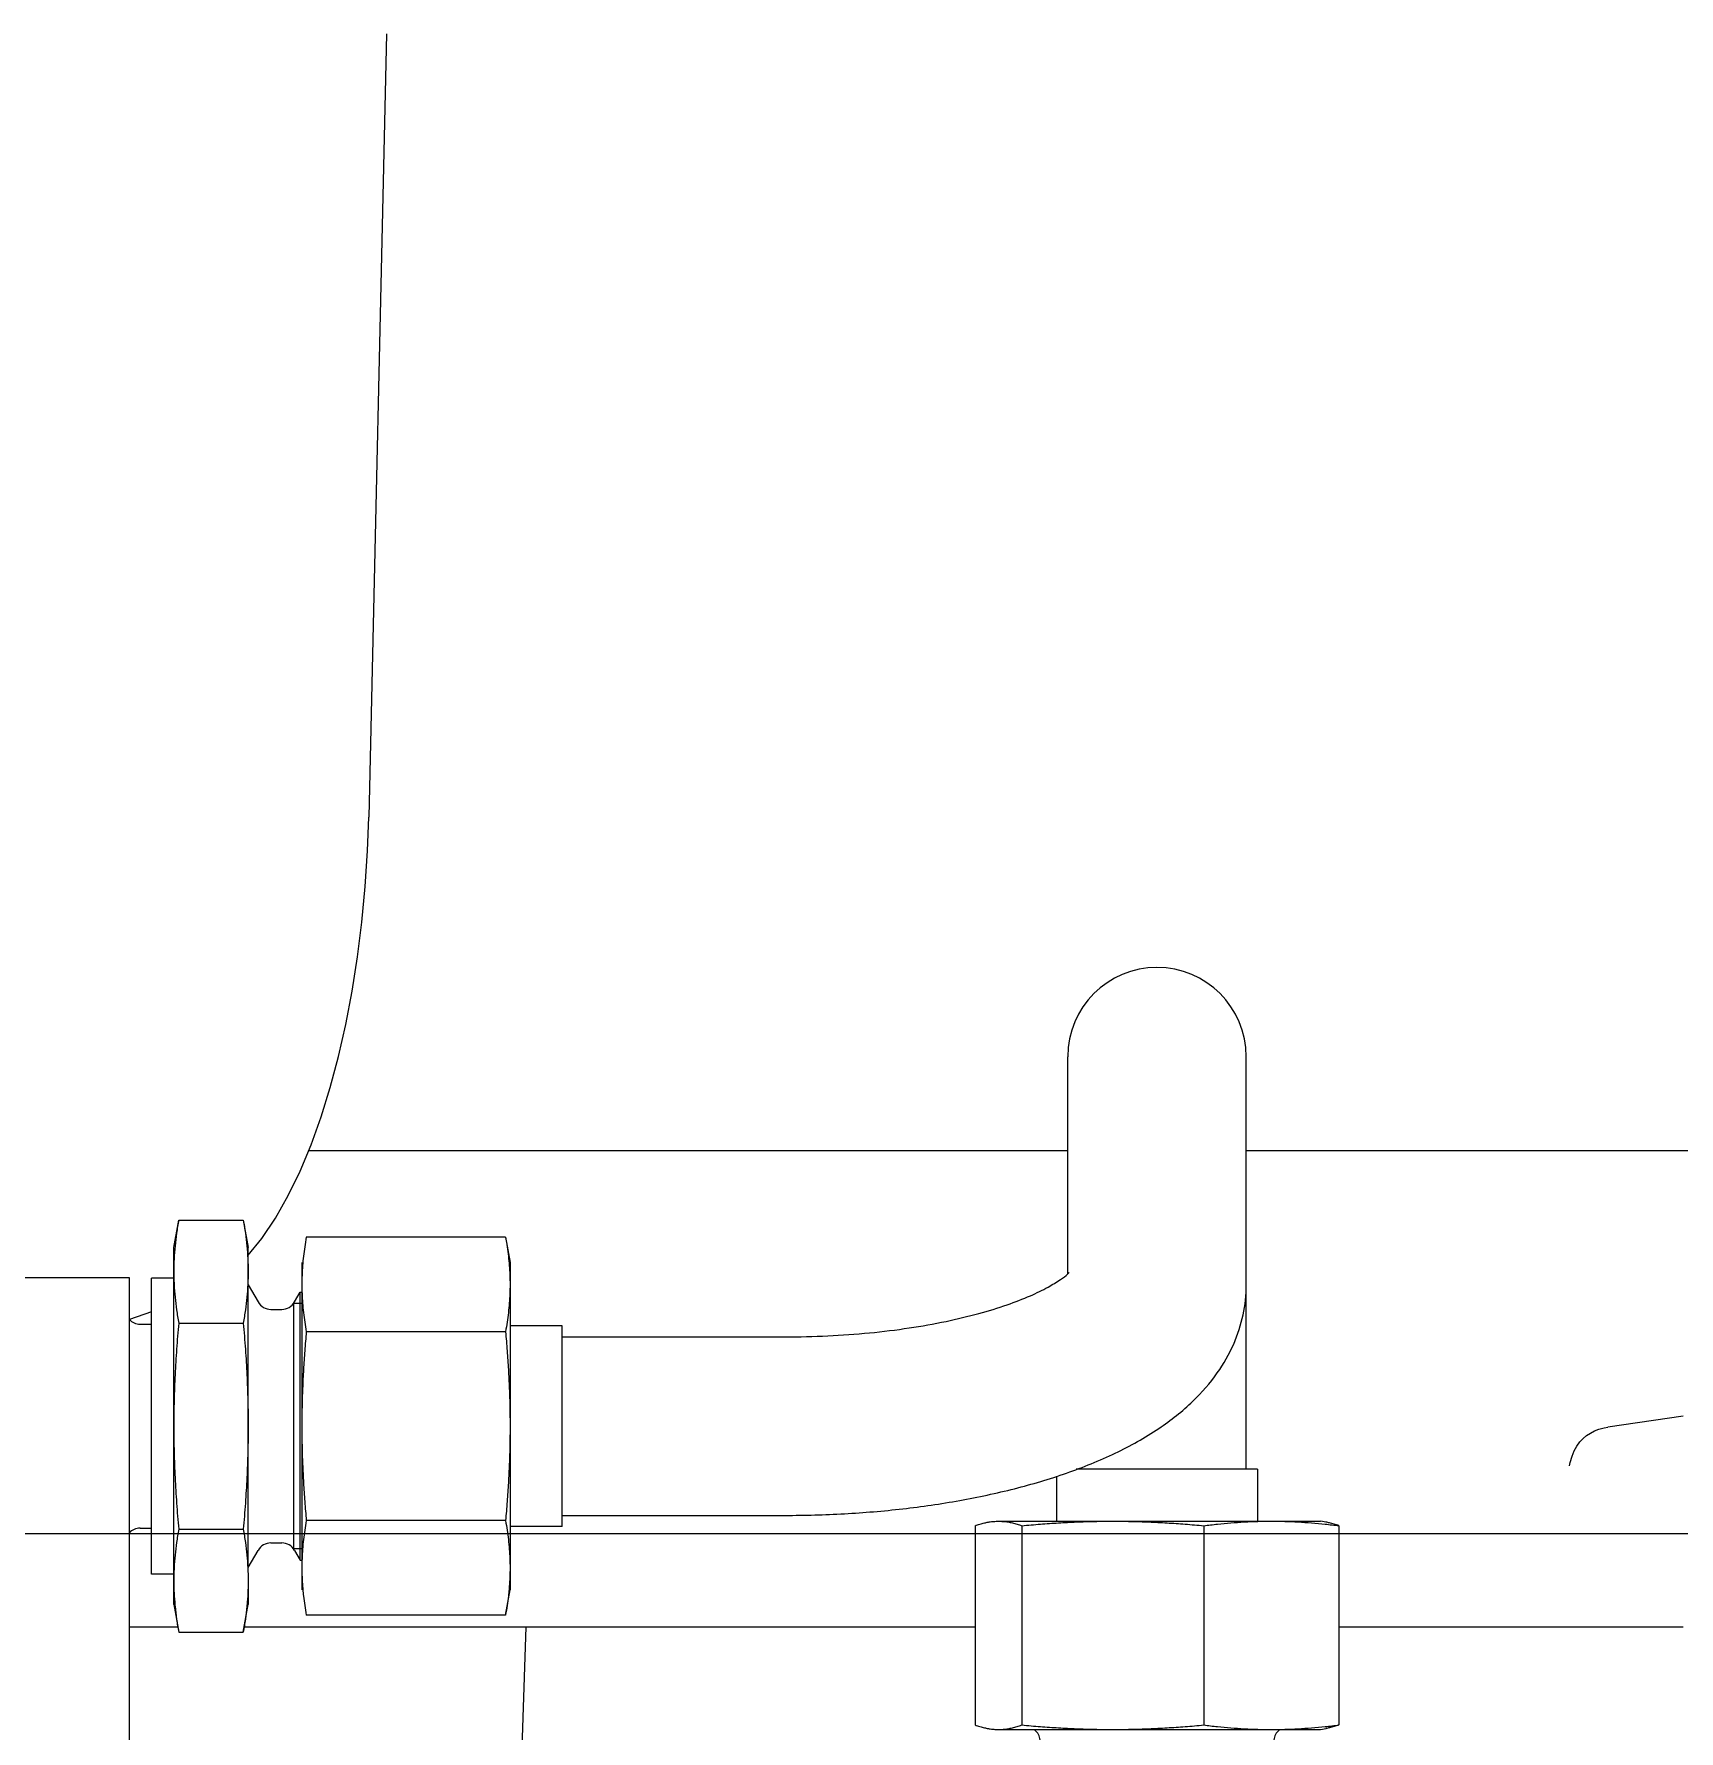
# Model space of a CAD drawing. Header units: millimetres. Extents: x 156850 to 204135, y 56350 to 74150.
# Drawn here: x 169503.6 to 169614.2, y 62984 to 63098.1 of the extents above; entities that cross this region are included whole.
import ezdxf

# ---------------------------------------------------------------- set-up
doc = ezdxf.new("R2010")
doc.units = ezdxf.units.MM
doc.header["$LTSCALE"] = 150
doc.layers.add('-----33 Equipment', color=5, linetype='Continuous')

# ---------------------------------------------------------------- blocks, each defined once
blk = doc.blocks.new('X-2F-PLAN$0$A$C73FA2420')
at = {"color": 0, "linetype": 'Continuous'}
for p, q in [((3260.233949000714, 932.2776102818898), (3260.233949000714, 728.2776102818898)), ((3260.233949000714, 728.2776102818898), (3208.733949000714, 728.2776102818898)), ((3236.733949000714, 728.2776102818898), (3236.733949000714, 725.0131149654044)), ((3257.921361407498, 726.7776054363931), (3257.403714556829, 728.2510944883106)), ((3243.383949000621, 727.5363023576792), (3243.383949000621, 726.8075836498174)), ((3257.083949000691, 727.5363023576792), (3257.083949000691, 726.8075836498174)), ((3240.283949000644, 726.7776054363931), (3260.183949000668, 726.7776054363931)), ((3240.283949000644, 725.2776054363931), (3240.283949000644, 726.7776054363931)), ((3260.183949000668, 725.2776054363931), (3260.183949000668, 726.7776054363931)), ((3238.233949000714, 725.2776054363931), (3236.377542540082, 724.9502708903165)), ((3236.377542540082, 724.9502708903165), (3236.377542540082, 720.6049399825861)), ((3238.234486565227, 725.2776054363931), (3262.233411436202, 725.2776054363931)), ((3243.30574577034, 724.9502708903165), (3243.30574577034, 720.6049399825861)), ((3257.162152230972, 724.9502708903165), (3257.162152230972, 720.6049399825861)), ((3262.233949000714, 725.2776054363931), (3264.090355461114, 724.9502708903165)), ((3264.090355461114, 724.9502708903165), (3264.090355461114, 720.6049399825861)), ((3236.377542540082, 720.6049399825861), (3238.233949000714, 720.2776054363931)), ((3236.733949000714, 720.5420959074982), (3236.733949000714, 671.3982053794316)), ((3239.84164415556, 720.2776054363931), (3238.234486565227, 720.2776054363931)), ((3240.733949000714, 720.2776054363931), (3262.233411436202, 720.2776054363931)), ((3240.733949000714, 720.2776054363931), (3241.883949514944, 719.6136523298919)), ((3259.733949000714, 720.2776054363931), (3258.583948486252, 719.6136523298919)), ((3264.090355461114, 720.6049399825861), (3262.233949000714, 720.2776054363931)), ((3242.383949000621, 718.7476272230851), (3242.383949000621, 718.0189085152233)), ((3258.083949000691, 718.7476272230851), (3258.083949000691, 718.0189085152233)), ((3261.233949000714, 716.6699102818966), (3239.233949000714, 716.6699102818966)), ((3241.883949196199, 717.1528832243057), (3241.233949000714, 716.7776054363931)), ((3241.233949000714, 716.7776054363931), (3259.233949000714, 716.7776054363931)), ((3241.233949000714, 716.7776054363931), (3241.233949000714, 716.6699102818966)), ((3241.983949000714, 716.6699102818966), (3241.983949000714, 717.2106181383133)), ((3258.483949000714, 716.6699102818966), (3258.483949000714, 717.2106181383133)), ((3258.583948805113, 717.1528832243057), (3259.233949000714, 716.7776054363931)), ((3259.233949000714, 716.7776054363931), (3259.233949000714, 716.6699102818966)), ((3237.532243078458, 702.9699669491965), (3237.532243078458, 716.3698536144802)), ((3243.883096039528, 702.9699669491965), (3243.883096039528, 716.3698536144802)), ((3256.584801961784, 702.9699669491965), (3256.584801961784, 716.3698536144802)), ((3262.935654922854, 702.9699669491965), (3262.935654922854, 716.3698536144802)), ((3268.733949000714, 665.1699102818966), (3268.733949000714, 716.2214375535259)), ((3343.836354248575, 710.9657164710807), (3291.183705410571, 712.1665202247095)), ((3237.532243078458, 702.9699669491965), (3239.233949000714, 702.6699102818966)), ((3262.935654922854, 702.9699669491965), (3261.233949000714, 702.6699102818966)), ((3213.061947616749, 702.4060416269931), (3236.733949000714, 701.5793970141094)), ((3261.233949000714, 702.6699102818966), (3239.233949000714, 702.6699102818966)), ((3243.483949000714, 699.1699102818966), (3243.483949000714, 702.6699102818966)), ((3256.983949000714, 699.1699102818966), (3256.983949000714, 702.6699102818966)), ((3243.484028091654, 699.1699102818966), (3256.983869909542, 699.1699102818966)), ((3244.233949000714, 699.1699102818966), (3244.233949000714, 684.1699102818966)), ((3256.233949000714, 699.1699102818966), (3256.233949000714, 684.1699102818966)), ((3243.541587488027, 671.3982053794316), (3230.141700822627, 671.3982053794316)), ((3229.841644155327, 669.8287134728744), (3229.841644155327, 648.1699187158956)), ((3243.841644155327, 669.8287134728744), (3243.841644155327, 648.1699187158956)), ((3243.541587488027, 668.2592215664918), (3230.141700822627, 668.2592215664918)), ((3229.733949000714, 667.3128035006812), (3229.841644155327, 667.4204986552941)), ((3246.878495350829, 665.9199102818966), (3243.841644155327, 665.9199102818966)), ((3247.341644155327, 652.4199836190091), (3247.341644155327, 664.6090154955746)), ((3260.473967421101, 665.1699102818966), (3275.072153271409, 665.1699102818966)), ((3243.541587488027, 656.0309264688985), (3230.141700822627, 656.0309264688985)), ((3247.341644155327, 653.1699102818966), (3275.072153271409, 653.1699102818966)), ((3268.733949000714, 578.9708863035776), (3268.733949000714, 653.1699102818966)), ((3247.341644155327, 652.4199102818966), (3243.841644155327, 652.4199102818966)), ((3229.733949000714, 651.0270170629956), (3229.841644155327, 650.9193219084991)), ((3229.841644155327, 648.1699102818966), (3229.90592545527, 647.8053529139142)), ((3243.777362855268, 647.8053529139142), (3243.841644155327, 648.1699102818966)), ((3243.541587488027, 646.9416151843034), (3230.141700822627, 646.9416151843034)), ((3236.733949000714, 646.9416151843034), (3236.733949000714, 623.787157325598)), ((3250.118125548353, 629.1099158786819), (3250.165851020021, 628.8478134432225)), ((3250.906023726333, 623.787157325598), (3250.165825697943, 628.8479843271198))]:
    blk.add_line(p, q, dxfattribs=at)
for points in [[(3261.727621743106, 720.2776054363931), (3262.859050646191, 719.3642687040847), (3264.223161119735, 718.4471017597243), (3265.734422398848, 717.5876563793863), (3267.378029249259, 716.7886038653087), (3269.144678565091, 716.0496338962112), (3271.02487270534, 715.3711424797075), (3273.008828005753, 714.753972942417), (3275.086571700405, 714.1991965338821), (3277.247794445721, 713.7080325934803), (3279.481773131061, 713.2817605895107), (3281.777255389374, 712.9216495567816), (3284.122712033917, 712.6288441661163), (3286.506359272636, 712.4043274133), (3288.916544627747, 712.2488715766813), (3291.183705436299, 712.1665204539313)], [(3247.556839232566, 631.4252841779962), (3247.782338391291, 631.3812745307805), (3248.207352908212, 631.2624350088881), (3248.577823368483, 631.1119803445181), (3248.897849023924, 630.9355313496781), (3249.17283680418, 630.7367426028941), (3249.4079714166, 630.5177423852147), (3249.604750521015, 630.2835747516947), (3249.770155525417, 630.0321695582825), (3249.90972425777, 629.7578026740812), (3250.025901848683, 629.4531514749979), (3250.118125548353, 629.1099158786819)]]:
    blk.add_lwpolyline(points, dxfattribs=at)
for centre, radius, start, end in [((3242.383949000621, 727.5363023576792), 1, 0, 48.82643208526904), ((3258.083949000691, 727.5363023576792), 1, 131.173567914731, 180), ((3242.383949000621, 726.8075836498174), 1, 358.2469912801145, 0), ((3258.083949000691, 726.8075836498174), 1, 180, 181.7530087198856), ((3241.383949000621, 718.7476272230851), 1, 0, 59.99996597172013), ((3259.083949000691, 718.7476272230851), 1, 120.0000340282799, 180), ((3241.383949000621, 718.0189085152233), 1, 300.0000129395535, 0), ((3259.083949000691, 718.0189085152233), 1, 180, 239.9999870604465), ((3229.026842219522, 668.0199102819315), 1, 270, 315), ((3275.072257454973, 659.1699102818966), 6, 270, 90), ((3229.026842219522, 650.3199102819199), 1, 45, 90)]:
    blk.add_arc(centre, radius, start, end, dxfattribs=at)
for points, start_tangent, end_tangent in [([(3238.119410194689, 725.1921635810868), (3237.260855464614, 725.0901704495191), (3236.377542540082, 724.9502708903165)], (-0.9953008197265906, -0.0968311843002844), (-0.9848077530070303, -0.1736481776925086)), ([(3238.239401964005, 725.2034588503302), (3238.119410194689, 725.1921635810868)], (-0.9958881339215379, -0.09059152666500041), (-0.9953008197015943, -0.09683118450503725)), ([(3239.84164415556, 725.2776054363931), (3238.979010706651, 725.2558487355127), (3238.239401964005, 725.2034588503302)], (-0.999999999999656, 0), (-0.9958881339416719, -0.09059152649617248)), ([(3240.283807937405, 725.2718586474075), (3239.84164415556, 725.2776054363931)], (-0.9996642972686308, 0.02590931819729661), (-1.000000000000335, 0)), ([(3243.30574577034, 724.9502708903165), (3242.422177251661, 725.0902060635271), (3241.563222502475, 725.1922273588134), (3240.703913113917, 725.2558670240105), (3240.283807937405, 725.2718586474075)], (-0.9848077530109354, 0.1736481776728599), (-0.9996642972707676, 0.0259093181095927)), ([(3250.233948811074, 725.2776054387796), (3248.496235449216, 725.2555353090866), (3246.772607033025, 725.1913408308174), (3245.054613221786, 725.0889313908992), (3243.30574577034, 724.9502708903165)], (-0.9999999999998844, -5.563405302778485e-09), (-0.9961361098876315, -0.08782283631609014)), ([(3257.162152230972, 724.9502708903165), (3255.412788115325, 725.0889660934918), (3253.694668665528, 725.1913712391979), (3251.971297907992, 725.2555445227772), (3250.233948811074, 725.2776054387796)], (-0.9961361098877671, 0.08782283630949765), (-1.000000000000391, 0)), ([(3260.18409017846, 725.2718586348929), (3259.763620397076, 725.2558487355127), (3258.904019885114, 725.1921635810868), (3258.045465155388, 725.0901704494026), (3257.162152230972, 724.9502708903165)], (-0.9996642965297591, -0.02590934664183962), (-0.9848077530103072, -0.173648177674895)), ([(3260.626253845752, 725.2776054363931), (3260.18409017846, 725.2718586348929)], (-0.9999999999993886, 0), (-0.9996642965298915, -0.02590934667842553)), ([(3264.090355461114, 724.9502708903165), (3263.206786942319, 725.0902060635271), (3262.347832193016, 725.1922273589298), (3261.488522804226, 725.2558670240105), (3260.626253845752, 725.2776054363931)], (-0.9848077530139817, 0.1736481776551156), (-1.000000000000545, -2.886513405963664e-11)), ([(3238.119431507657, 720.3630452181096), (3237.260860256036, 720.4650397557998), (3236.377542540082, 720.6049399825861)], (-0.9953009263811959, 0.0968300880057501), (-0.9848077530101207, 0.1736481776786636)), ([(3238.239401893108, 720.3517520285095), (3238.119431507657, 720.3630452181096)], (-0.9958881335085258, 0.09059153122411817), (-0.9953009263750568, 0.09683008808200375)), ([(3239.84164415556, 720.2776054363931), (3238.979026460671, 720.299361346697), (3238.239401893108, 720.3517520285095)], (-1.000000000000509, 0), (-0.995888133551877, 0.09059153078137552)), ([(3243.30574577034, 720.6049399825861), (3242.422200541478, 720.4650080543943), (3241.563248489867, 720.3629860416986), (3240.703920834232, 720.2993442362058), (3239.84164415556, 720.2776054363931)], (-0.9848077530117979, -0.1736481776715959), (-1.00000000000032, -2.886487545960555e-11)), ([(3250.233949000947, 720.2776054363931), (3248.49621949275, 720.2996759670204), (3246.772580175195, 720.3638713546097), (3245.054582587094, 720.46628162259), (3243.30574577034, 720.6049399825861)], (-1.000000000000016, -1.432640090747184e-11), (-0.9961361098874566, 0.0878228363133166)), ([(3257.162152230972, 720.6049399825861), (3255.399950719671, 720.4653487874893), (3253.677528865635, 720.3630040945136), (3251.96443176677, 720.2994932124857), (3250.233949000947, 720.2776054363931)], (-0.9961361098875102, -0.08782283631159148), (-1.000000000000005, 0)), ([(3260.626253846451, 720.2776054363931), (3259.763636151562, 720.299361346697), (3258.904041198432, 720.3630452181096), (3258.045469946926, 720.4650397557998), (3257.162152230972, 720.6049399825861)], (-1.000000000000509, -2.885345721414961e-11), (-0.9848077530116464, 0.1736481776698924)), ([(3264.090355461114, 720.6049399825861), (3263.206810232368, 720.4650080543943), (3262.347858180758, 720.3629860416986), (3261.488530525123, 720.2993442362058), (3260.626253846451, 720.2776054363931)], (-0.9848077530118016, -0.1736481776714214), (-1.00000000000032, -2.886487545960555e-11)), ([(3239.240560121019, 716.6020899077994), (3238.812576462631, 716.5580010993872), (3238.179441588931, 716.4748015325167), (3237.532243078458, 716.3698536144802)], (-0.9958941985244236, -0.0905248327428932), (-0.9848077530066704, -0.1736481776936043)), ([(3240.707669559517, 716.6699102818966), (3240.073541678488, 716.6570611544885), (3239.442168945097, 716.6192294675275), (3239.240560121019, 716.6020899077994)], (-1.000000000001069, -6.829189698059693e-11), (-0.9958941985243421, -0.09052483279036438)), ([(3243.883096039528, 716.3698536144802), (3243.235716602067, 716.4748281806242), (3242.602448931313, 716.5580371383112), (3241.972890820005, 716.6192515554139), (3241.341639451217, 716.6570675352123), (3240.707669559517, 716.6699102818966)], (-0.9848077530119042, 0.1736481776673819), (-1.000000000000615, -9.412646827838743e-11)), ([(3241.983949000714, 717.2106181383133, 371.4953), (3242.003588996711, 717.2106181383133, 371.6956041747), (3242.023228992824, 717.2106181383133, 371.8959083494), (3242.042868988821, 717.2106181383133, 372.0962125241001), (3242.062508984818, 717.2106181383133, 372.2965166988), (3242.072328982875, 717.2106181383133, 372.3966687861), (3242.082148980815, 717.2106181383133, 372.4968208735), (3242.091968978872, 717.2106181383133, 372.5969729608), (3242.101788976928, 717.2106181383133, 372.6971250482), (3242.111608974985, 717.2106181383133, 372.7972771355001), (3242.116518973955, 717.2106181383133, 372.8473531792), (3242.121428972925, 717.2106181383133, 372.8974292229), (3242.126338972012, 717.2106181383133, 372.9475052665), (3242.128793971497, 717.2106181383133, 372.9725432883999), (3242.131248970982, 717.2106181383133, 372.9975813102), (3242.133703970467, 717.2106181383133, 373.0226193321), (3242.136158969952, 717.2106181383133, 373.0476573539), (3242.137386469753, 717.2106181383133, 373.0601763648), (3242.138613969437, 717.2106181383133, 373.0726953757), (3242.139227719395, 717.2106181383133, 373.0789548812), (3242.139841469238, 717.2106181383133, 373.0852143866001), (3242.140455219196, 717.2106181383133, 373.0914738921), (3242.140762094059, 717.2106181383133, 373.0946036448), (3242.140915531549, 717.2106181383133, 373.0961685212), (3242.141068969038, 717.2106181383133, 373.0977333976), (3242.141523437109, 717.2106181383133, 373.0992386683), (3242.141977905063, 717.2106181383133, 373.100743939), (3242.142886841088, 717.2106181383133, 373.1037544804), (3242.144704713137, 717.2106181383133, 373.1097755632), (3242.146522585303, 717.2106181383133, 373.1157966461), (3242.148340457352, 717.2106181383133, 373.1218177289), (3242.151976201567, 717.2106181383133, 373.1338598946), (3242.155611945665, 717.2106181383133, 373.1459020603), (3242.162883434095, 717.2106181383133, 373.1699863917), (3242.170154922409, 717.2106181383133, 373.194070723), (3242.177426410723, 717.2106181383133, 373.2181550544), (3242.184697899036, 717.2106181383133, 373.2422393858), (3242.19924087578, 717.2106181383133, 373.2904080485), (3242.213783852523, 717.2106181383133, 373.3385767112), (3242.22832682915, 717.2106181383133, 373.3867453739), (3242.257412782521, 717.2106181383133, 373.4830826994), (3242.286498736008, 717.2106181383133, 373.5794200249), (3242.315584689379, 717.2106181383133, 373.6757573503), (3242.344670642749, 717.2106181383133, 373.7720946758), (3242.37375659612, 717.2106181383133, 373.8684320012), (3242.402842549607, 717.2106181383133, 373.9647693267), (3242.431928502978, 717.2106181383133, 374.0611066521), (3242.461014456348, 717.2106181383133, 374.1574439776), (3242.490100409719, 717.2106181383133, 374.2537813031), (3242.519186363206, 717.2106181383133, 374.3501186285), (3242.533729339833, 717.2106181383133, 374.3982872912), (3242.548272316577, 717.2106181383133, 374.446455954), (3242.56281529332, 717.2106181383133, 374.4946246167), (3242.570086781518, 717.2106181383133, 374.5187089481), (3242.577358269948, 717.2106181383133, 374.5427932794), (3242.584629758261, 717.2106181383133, 374.5668776108), (3242.591901246691, 717.2106181383133, 374.5909619422), (3242.595536990906, 717.2106181383133, 374.6030041078), (3242.599172735005, 717.2106181383133, 374.6150462735), (3242.600990607054, 717.2106181383133, 374.6210673564), (3242.60280847922, 717.2106181383133, 374.6270884392), (3242.604626351269, 717.2106181383133, 374.633109522), (3242.605535287294, 717.2106181383133, 374.6361200635), (3242.605989755364, 717.2106181383133, 374.6376253342), (3242.606444223318, 717.2106181383133, 374.6391306049), (3242.607182411361, 717.2106181383133, 374.6405189347), (3242.607920599403, 717.2106181383133, 374.6419072644), (3242.609396975487, 717.2106181383133, 374.6446839239), (3242.61234972754, 717.2106181383133, 374.650237243), (3242.615302479709, 717.2106181383133, 374.655790562), (3242.618255231762, 717.2106181383133, 374.6613438811), (3242.624160736101, 717.2106181383133, 374.6724505192), (3242.630066240323, 717.2106181383133, 374.6835571573), (3242.641877248767, 717.2106181383133, 374.7057704335), (3242.653688257211, 717.2106181383133, 374.7279837097), (3242.665499265655, 717.2106181383133, 374.7501969858999), (3242.677310274099, 717.2106181383133, 374.772410262), (3242.700932291104, 717.2106181383133, 374.8168368144), (3242.724554307992, 717.2106181383133, 374.8612633668), (3242.74817632488, 717.2106181383133, 374.9056899192), (3242.795420358656, 717.2106181383133, 374.994543024), (3242.842664392549, 717.2106181383133, 375.0833961288), (3242.889908426325, 717.2106181383133, 375.1722492335), (3242.937152460217, 717.2106181383133, 375.2611023383), (3242.98439649411, 717.2106181383133, 375.3499554431), (3243.031640527886, 717.2106181383133, 375.4388085478), (3243.078884561779, 717.2106181383133, 375.5276616526), (3243.126128595555, 717.2106181383133, 375.6165147574), (3243.173372629448, 717.2106181383133, 375.7053678622), (3243.196994646336, 717.2106181383133, 375.7497944146), (3243.220616663224, 717.2106181383133, 375.7942209669), (3243.244238680112, 717.2106181383133, 375.8386475193), (3243.267860697117, 717.2106181383133, 375.8830740717), (3243.291482714121, 717.2106181383133, 375.9275006241), (3243.303293722449, 717.2106181383133, 375.9497139003), (3243.315104731009, 717.2106181383133, 375.9719271765), (3243.326915739337, 717.2106181383133, 375.9941404527), (3243.338726747897, 717.2106181383133, 376.0163537289), (3243.344632252119, 717.2106181383133, 376.0274603669999), (3243.350537756342, 717.2106181383133, 376.0385670051), (3243.353490508511, 717.2106181383133, 376.0441203241), (3243.356443260564, 717.2106181383133, 376.0496736432), (3243.359396012616, 717.2106181383133, 376.0552269622), (3243.360872388817, 717.2106181383133, 376.0580036217), (3243.361610576743, 717.2106181383133, 376.0593919515), (3243.362348764786, 717.2106181383133, 376.0607802813), (3243.36336240673, 717.2106181383133, 376.0620187096), (3243.364376048557, 717.2106181383133, 376.063257138), (3243.366403332329, 717.2106181383133, 376.0657339948), (3243.370457899873, 717.2106181383133, 376.0706877083), (3243.374512467417, 717.2106181383133, 376.0756414218), (3243.378567034961, 717.2106181383133, 376.0805951354), (3243.386676170048, 717.2106181383133, 376.0905025624), (3243.394785305136, 717.2106181383133, 376.1004099895), (3243.411003575311, 717.2106181383133, 376.1202248436), (3243.427221845486, 717.2106181383133, 376.1400396977), (3243.443440115661, 717.2106181383133, 376.1598545518), (3243.459658385837, 717.2106181383133, 376.179669406), (3243.492094926187, 717.2106181383133, 376.2192991142), (3243.524531466537, 717.2106181383133, 376.2589288224), (3243.556968006887, 717.2106181383133, 376.2985585307), (3243.589404547121, 717.2106181383133, 376.3381882389), (3243.621841087588, 717.2106181383133, 376.3778179471), (3243.686714168289, 717.2106181383133, 376.4570773636), (3243.751587248989, 717.2106181383133, 376.5363367801), (3243.81646032969, 717.2106181383133, 376.6155961966001), (3243.881333410391, 717.2106181383133, 376.694855613), (3243.946206490975, 717.2106181383133, 376.7741150295), (3244.011079571676, 717.2106181383133, 376.853374446), (3244.075952652376, 717.2106181383133, 376.9326338624), (3244.140825733077, 717.2106181383133, 377.0118932789), (3244.173262273427, 717.2106181383133, 377.0515229871), (3244.205698813777, 717.2106181383133, 377.0911526954), (3244.238135354128, 717.2106181383133, 377.1307824036), (3244.270571894478, 717.2106181383133, 377.1704121118), (3244.303008434828, 717.2106181383133, 377.2100418201), (3244.319226705004, 717.2106181383133, 377.2298566742), (3244.335444975179, 717.2106181383133, 377.2496715283), (3244.351663245354, 717.2106181383133, 377.2694863824), (3244.367881515413, 717.2106181383133, 377.2893012366), (3244.375990650617, 717.2106181383133, 377.2992086636), (3244.384099785704, 717.2106181383133, 377.3091160907), (3244.388154353248, 717.2106181383133, 377.3140698042), (3244.392208920792, 717.2106181383133, 377.3190235177), (3244.396263488219, 717.2106181383133, 377.3239772313), (3244.398290772107, 717.2106181383133, 377.326454088), (3244.399304413935, 717.2106181383133, 377.3276925164), (3244.400318055879, 717.2106181383133, 377.3289309448), (3244.40153308725, 717.2106181383133, 377.3299289828), (3244.40274811862, 717.2106181383133, 377.3309270208), (3244.405178181245, 717.2106181383133, 377.3329230968), (3244.410038306727, 717.2106181383133, 377.3369152489), (3244.414898432326, 717.2106181383133, 377.340907401), (3244.419758557691, 717.2106181383133, 377.344899553), (3244.429478808539, 717.2106181383133, 377.3528838571), (3244.439199059503, 717.2106181383133, 377.3608681612), (3244.458639561315, 717.2106181383133, 377.3768367695), (3244.478080063127, 717.2106181383133, 377.3928053777), (3244.497520564939, 717.2106181383133, 377.4087739859), (3244.516961066867, 717.2106181383133, 377.4247425942), (3244.555842070491, 717.2106181383133, 377.4566798106), (3244.594723074115, 717.2106181383133, 377.4886170271), (3244.633604077739, 717.2106181383133, 377.5205542435), (3244.672485081479, 717.2106181383133, 377.55249146), (3244.711366085103, 717.2106181383133, 377.5844286765), (3244.78912809235, 717.2106181383133, 377.6483031094), (3244.866890099715, 717.2106181383133, 377.7121775423), (3244.944652106962, 717.2106181383133, 377.7760519751999), (3245.022414114326, 717.2106181383133, 377.8399264082), (3245.10017612169, 717.2106181383133, 377.9038008411), (3245.177938128938, 717.2106181383133, 377.967675274), (3245.255700136302, 717.2106181383133, 378.0315497069), (3245.33346214355, 717.2106181383133, 378.0954241398001), (3245.411224150914, 717.2106181383133, 378.1592985728), (3245.450105154421, 717.2106181383133, 378.1912357892), (3245.488986158161, 717.2106181383133, 378.2231730057), (3245.527867161785, 717.2106181383133, 378.2551102221), (3245.547307663714, 717.2106181383133, 378.2710788304), (3245.566748165525, 717.2106181383133, 378.2870474386), (3245.586188667221, 717.2106181383133, 378.3030160468), (3245.605629169149, 717.2106181383133, 378.3189846551), (3245.615349420113, 717.2106181383133, 378.3269689592), (3245.625069670961, 717.2106181383133, 378.3349532633), (3245.629929796327, 717.2106181383133, 378.3389454153), (3245.634789921925, 717.2106181383133, 378.3429375674), (3245.639650047291, 717.2106181383133, 378.3469297195), (3245.642080110032, 717.2106181383133, 378.3489257955), (3245.643295141403, 717.2106181383133, 378.3499238335), (3245.644510172773, 717.2106181383133, 378.3509218715), (3245.645895917318, 717.2106181383133, 378.3516649012), (3245.647281661863, 717.2106181383133, 378.3524079309), (3245.650053150952, 717.2106181383133, 378.3538939903), (3245.655596129131, 717.2106181383133, 378.3568661092), (3245.661139107426, 717.2106181383133, 378.3598382280001), (3245.666682085604, 717.2106181383133, 378.3628103468), (3245.677768041845, 717.2106181383133, 378.3687545845), (3245.688853998319, 717.2106181383133, 378.3746988221), (3245.711025911034, 717.2106181383133, 378.3865872974), (3245.733197823749, 717.2106181383133, 378.3984757727), (3245.755369736464, 717.2106181383133, 378.410364248), (3245.777541649295, 717.2106181383133, 378.4222527233999), (3245.821885474725, 717.2106181383133, 378.446029674), (3245.866229300271, 717.2106181383133, 378.4698066246), (3245.910573125817, 717.2106181383133, 378.4935835752), (3245.999260776793, 717.2106181383133, 378.5411374764), (3246.087948427768, 717.2106181383133, 378.5886913776999), (3246.176636078744, 717.2106181383133, 378.6362452789), (3246.26532372972, 717.2106181383133, 378.6837991801), (3246.354011380812, 717.2106181383133, 378.7313530813), (3246.442699031788, 717.2106181383133, 378.7789069826), (3246.531386682764, 717.2106181383133, 378.8264608838), (3246.620074333739, 717.2106181383133, 378.874014785), (3246.708761984715, 717.2106181383133, 378.9215686863), (3246.797449635807, 717.2106181383133, 378.9691225875), (3246.841793461121, 717.2106181383133, 378.9928995380999), (3246.886137286667, 717.2106181383133, 379.0166764887), (3246.930481112213, 717.2106181383133, 379.0404534393), (3246.952653024928, 717.2106181383133, 379.0523419146), (3246.974824937643, 717.2106181383133, 379.06423039), (3246.996996850474, 717.2106181383133, 379.0761188653), (3247.019168763189, 717.2106181383133, 379.0880073406), (3247.030254719546, 717.2106181383133, 379.0939515782), (3247.04134067602, 717.2106181383133, 379.0998958159), (3247.046883654199, 717.2106181383133, 379.1028679347), (3247.052426632377, 717.2106181383133, 379.1058400535), (3247.057969610556, 717.2106181383133, 379.1088121724), (3247.060741099529, 717.2106181383133, 379.1102982318), (3247.06212684419, 717.2106181383133, 379.1110412615), (3247.063512588618, 717.2106181383133, 379.1117842912), (3247.065016263863, 717.2106181383133, 379.1122440108), (3247.066519938991, 717.2106181383133, 379.1127037304), (3247.069527289248, 717.2106181383133, 379.1136231697), (3247.075541989878, 717.2106181383133, 379.1154620482), (3247.081556690508, 717.2106181383133, 379.1173009267), (3247.087571391021, 717.2106181383133, 379.1191398051999), (3247.09960079228, 717.2106181383133, 379.1228175623), (3247.111630193423, 717.2106181383133, 379.1264953193), (3247.135688995826, 717.2106181383133, 379.1338508333), (3247.159747798345, 717.2106181383133, 379.1412063474), (3247.183806600748, 717.2106181383133, 379.1485618615), (3247.20786540315, 717.2106181383133, 379.1559173755001), (3247.255983007955, 717.2106181383133, 379.1706284036), (3247.304100612761, 717.2106181383133, 379.1853394317), (3247.352218217566, 717.2106181383133, 379.2000504598), (3247.448453427176, 717.2106181383133, 379.229472516), (3247.544688636786, 717.2106181383133, 379.2588945723001), (3247.640923846397, 717.2106181383133, 379.2883166285), (3247.737159056007, 717.2106181383133, 379.3177386847), (3247.833394265617, 717.2106181383133, 379.3471607408999), (3247.929629475228, 717.2106181383133, 379.3765827971), (3248.025864684838, 717.2106181383133, 379.4060048533), (3248.122099894448, 717.2106181383133, 379.4354269096), (3248.218335104058, 717.2106181383133, 379.4648489658), (3248.266452708864, 717.2106181383133, 379.4795599939), (3248.314570313669, 717.2106181383133, 379.494271022), (3248.362687918474, 717.2106181383133, 379.5089820501), (3248.410805523279, 717.2106181383133, 379.5236930782), (3248.458923128084, 717.2106181383133, 379.5384041063), (3248.482981930487, 717.2106181383133, 379.5457596204), (3248.507040732889, 717.2106181383133, 379.5531151344), (3248.531099535292, 717.2106181383133, 379.5604706485), (3248.555158337695, 717.2106181383133, 379.5678261625), (3248.567187738838, 717.2106181383133, 379.5715039194999), (3248.579217140214, 717.2106181383133, 379.5751816766), (3248.585231840727, 717.2106181383133, 379.5770205551), (3248.591246541357, 717.2106181383133, 379.5788594336), (3248.597261241986, 717.2106181383133, 379.5806983121), (3248.600268592243, 717.2106181383133, 379.5816177514), (3248.601772267371, 717.2106181383133, 379.582077471), (3248.603275942616, 717.2106181383133, 379.5825371906), (3248.604868397117, 717.2106181383133, 379.5826961387), (3248.606460851617, 717.2106181383133, 379.5828550867), (3248.609645760618, 717.2106181383133, 379.5831729829), (3248.61601557862, 717.2106181383133, 379.5838087751), (3248.622385396622, 717.2106181383133, 379.5844445673), (3248.628755214624, 717.2106181383133, 379.5850803595), (3248.641494850744, 717.2106181383133, 379.586351944), (3248.654234486865, 717.2106181383133, 379.5876235283999), (3248.679713759106, 717.2106181383133, 379.5901666973), (3248.70519303123, 717.2106181383133, 379.5927098662), (3248.730672303354, 717.2106181383133, 379.5952530351), (3248.756151575595, 717.2106181383133, 379.597796204), (3248.807110119844, 717.2106181383133, 379.6028825418), (3248.858068664209, 717.2106181383133, 379.6079688796), (3248.909027208574, 717.2106181383133, 379.6130552174), (3248.959985752823, 717.2106181383133, 379.6181415551999), (3249.010944297188, 717.2106181383133, 379.623227893), (3249.112861385918, 717.2106181383133, 379.6334005686), (3249.214778474532, 717.2106181383133, 379.6435732441), (3249.316695563262, 717.2106181383133, 379.6537459197), (3249.418612651876, 717.2106181383133, 379.6639185953), (3249.62244682922, 717.2106181383133, 379.6842639465), (3249.826281006564, 717.2106181383133, 379.7046092977), (3250.030115184025, 717.2106181383133, 379.7249546488), (3250.233949361253, 717.2106181383133, 379.7453)], (0.09758289975838658, 0, 0.9952273999818259), (0.9950555721324958, 0, 0.09931972799899397)), ([(3250.233949163347, 716.6699102802086), (3248.953511217376, 716.656813960406), (3247.682190374122, 716.6184055636986), (3246.420367574668, 716.5566535387188), (3245.159960535821, 716.47350849543), (3243.883096039528, 716.3698536144802)], (-1.000000000000095, -4.714367742274022e-11), (-0.9961361098878037, -0.08782283630990918)), ([(3250.233949000714, 717.2106181383133, 379.7453), (3250.434253175394, 717.2106181383133, 379.725660004), (3250.634557350073, 717.2106181383133, 379.7060200079), (3250.834861524752, 717.2106181383133, 379.6863800119), (3251.035165699432, 717.2106181383133, 379.6667400158), (3251.135317786713, 717.2106181383133, 379.6569200178), (3251.235469874227, 717.2106181383133, 379.6471000198), (3251.335621961509, 717.2106181383133, 379.6372800217), (3251.435774048907, 717.2106181383133, 379.6274600237001), (3251.535926136188, 717.2106181383133, 379.6176400257), (3251.586002179887, 717.2106181383133, 379.6127300267), (3251.636078223586, 717.2106181383133, 379.6078200277), (3251.686154267169, 717.2106181383133, 379.6029100287), (3251.711192289018, 717.2106181383133, 379.6004550292), (3251.736230310868, 717.2106181383133, 379.5980000297), (3251.761268332717, 717.2106181383133, 379.5955450301), (3251.786306354566, 717.2106181383133, 379.5930900306), (3251.798825365491, 717.2106181383133, 379.5918625309), (3251.811344376416, 717.2106181383133, 379.5906350311), (3251.81760388182, 717.2106181383133, 379.5900212813), (3251.823863387224, 717.2106181383133, 379.5894075314), (3251.830122892745, 717.2106181383133, 379.5887937815), (3251.833252645447, 717.2106181383133, 379.5884869066001), (3251.834817521856, 717.2106181383133, 379.5883334691001), (3251.836382398149, 717.2106181383133, 379.5881800316), (3251.837887668982, 717.2106181383133, 379.5877255636), (3251.839392939699, 717.2106181383133, 379.5872710956), (3251.842403481016, 717.2106181383133, 379.5863621595), (3251.848424563883, 717.2106181383133, 379.5845442875), (3251.85444564675, 717.2106181383133, 379.5827264154), (3251.860466729617, 717.2106181383133, 379.5809085433), (3251.872508895234, 717.2106181383133, 379.5772727991001), (3251.884551060968, 717.2106181383133, 379.5736370549), (3251.908635392319, 717.2106181383133, 379.5663655666), (3251.932719723671, 717.2106181383133, 379.5590940782), (3251.956804055022, 717.2106181383133, 379.5518225899), (3251.980888386373, 717.2106181383133, 379.5445511015), (3252.029057049192, 717.2106181383133, 379.5300081248), (3252.077225711895, 717.2106181383133, 379.5154651481), (3252.125394374598, 717.2106181383133, 379.5009221714), (3252.22173170012, 717.2106181383133, 379.471836218), (3252.318069025525, 717.2106181383133, 379.4427502647), (3252.41440635093, 717.2106181383133, 379.4136643113), (3252.510743676452, 717.2106181383133, 379.3845783579), (3252.607081001857, 717.2106181383133, 379.3554924045), (3252.703418327379, 717.2106181383133, 379.3264064511), (3252.799755652784, 717.2106181383133, 379.2973204977), (3252.896092978306, 717.2106181383133, 379.2682345443), (3252.992430303711, 717.2106181383133, 379.2391485909), (3253.088767629117, 717.2106181383133, 379.2100626375), (3253.136936291819, 717.2106181383133, 379.1955196608), (3253.185104954639, 717.2106181383133, 379.1809766841), (3253.233273617341, 717.2106181383133, 379.1664337074), (3253.257357948693, 717.2106181383133, 379.159162219), (3253.281442280044, 717.2106181383133, 379.1518907307), (3253.305526611512, 717.2106181383133, 379.1446192423001), (3253.329610942747, 717.2106181383133, 379.137347754), (3253.34165310848, 717.2106181383133, 379.1337120098), (3253.353695274214, 717.2106181383133, 379.1300762657), (3253.359716356965, 717.2106181383133, 379.1282583936), (3253.365737439832, 717.2106181383133, 379.1264405215), (3253.371758522699, 717.2106181383133, 379.1246226494), (3253.374769064132, 717.2106181383133, 379.1237137133), (3253.376274334849, 717.2106181383133, 379.1232592453), (3253.377779605566, 717.2106181383133, 379.1228047773), (3253.379167935229, 717.2106181383133, 379.1220665893), (3253.380556265125, 717.2106181383133, 379.1213284012), (3253.383332924568, 717.2106181383133, 379.1198520252), (3253.388886243687, 717.2106181383133, 379.1168992731), (3253.39443956269, 717.2106181383133, 379.113946521), (3253.399992881808, 717.2106181383133, 379.1109937688), (3253.41109951993, 717.2106181383133, 379.1050882646), (3253.422206157935, 717.2106181383133, 379.0991827604), (3253.444419434178, 717.2106181383133, 379.0873717519), (3253.466632710304, 717.2106181383133, 379.0755607435), (3253.488845986431, 717.2106181383133, 379.063749735), (3253.511059262673, 717.2106181383133, 379.0519387265), (3253.555485815043, 717.2106181383133, 379.0283167096), (3253.599912367528, 717.2106181383133, 379.0046946927), (3253.644338919898, 717.2106181383133, 378.9810726758), (3253.733192024636, 717.2106181383133, 378.9338286419), (3253.822045129375, 717.2106181383133, 378.8865846081), (3253.910898234113, 717.2106181383133, 378.8393405743), (3253.999751338968, 717.2106181383133, 378.7920965404), (3254.088604443823, 717.2106181383133, 378.7448525066), (3254.177457548445, 717.2106181383133, 378.6976084727), (3254.2663106533, 717.2106181383133, 378.6503644389), (3254.355163758039, 717.2106181383133, 378.6031204051), (3254.444016862777, 717.2106181383133, 378.5558763712), (3254.488443415146, 717.2106181383133, 378.5322543543), (3254.532869967516, 717.2106181383133, 378.5086323374), (3254.577296520001, 717.2106181383133, 378.4850103205), (3254.621723072371, 717.2106181383133, 378.4613883035), (3254.66614962474, 717.2106181383133, 378.4377662866), (3254.688362900983, 717.2106181383133, 378.4259552782), (3254.710576177225, 717.2106181383133, 378.4141442697), (3254.732789453352, 717.2106181383133, 378.4023332612001), (3254.755002729595, 717.2106181383133, 378.3905222528), (3254.7661093676, 717.2106181383133, 378.3846167485), (3254.777216005721, 717.2106181383133, 378.3787112443), (3254.782769324724, 717.2106181383133, 378.3757584922), (3254.788322643726, 717.2106181383133, 378.3728057401), (3254.793875962845, 717.2106181383133, 378.369852988), (3254.796652622405, 717.2106181383133, 378.3683766119), (3254.798040952184, 717.2106181383133, 378.3676384239), (3254.799429281848, 717.2106181383133, 378.3669002358999), (3254.800667710253, 717.2106181383133, 378.365886594), (3254.801906138659, 717.2106181383133, 378.3648729521), (3254.804382995469, 717.2106181383133, 378.3628456683), (3254.809336708975, 717.2106181383133, 378.3587911008), (3254.814290422481, 717.2106181383133, 378.3547365332), (3254.819244136102, 717.2106181383133, 378.3506819657), (3254.829151563114, 717.2106181383133, 378.3425728306), (3254.839058990125, 717.2106181383133, 378.3344636955), (3254.858873844263, 717.2106181383133, 378.3182454253), (3254.878688698402, 717.2106181383133, 378.3020271552), (3254.898503552424, 717.2106181383133, 378.285808885), (3254.918318406562, 717.2106181383133, 378.2695906148001), (3254.957948114839, 717.2106181383133, 378.2371540745), (3254.997577823116, 717.2106181383133, 378.2047175341), (3255.037207531394, 717.2106181383133, 378.1722809938), (3255.076837239554, 717.2106181383133, 378.1398444534), (3255.116466947715, 717.2106181383133, 378.1074079131), (3255.195726364269, 717.2106181383133, 378.0425348324), (3255.274985780823, 717.2106181383133, 377.9776617517), (3255.354245197144, 717.2106181383133, 377.912788671), (3255.433504613698, 717.2106181383133, 377.8479155903), (3255.512764030136, 717.2106181383133, 377.7830425096), (3255.592023446574, 717.2106181383133, 377.7181694289), (3255.671282863128, 717.2106181383133, 377.6532963482), (3255.750542279566, 717.2106181383133, 377.5884232676), (3255.790171987726, 717.2106181383133, 377.5559867272), (3255.82980169612, 717.2106181383133, 377.5235501869), (3255.86943140428, 717.2106181383133, 377.4911136465), (3255.909061112441, 717.2106181383133, 377.4586771062), (3255.948690820718, 717.2106181383133, 377.4262405658), (3255.968505674857, 717.2106181383133, 377.4100222957), (3255.988320528995, 717.2106181383133, 377.3938040255), (3256.008135383017, 717.2106181383133, 377.3775857553), (3256.027950237156, 717.2106181383133, 377.3613674851), (3256.037857664283, 717.2106181383133, 377.35325835), (3256.047765091411, 717.2106181383133, 377.345149215), (3256.052718804916, 717.2106181383133, 377.3410946474), (3256.057672518422, 717.2106181383133, 377.3370400799), (3256.062626231927, 717.2106181383133, 377.3329855123), (3256.065103088622, 717.2106181383133, 377.3309582286), (3256.066341517027, 717.2106181383133, 377.3299445867), (3256.067579945433, 717.2106181383133, 377.3289309448), (3256.068577983417, 717.2106181383133, 377.3277159134), (3256.069576021517, 717.2106181383133, 377.3265008821), (3256.071572097484, 717.2106181383133, 377.3240708193), (3256.075564249535, 717.2106181383133, 377.3192106939), (3256.079556401586, 717.2106181383133, 377.3143505684), (3256.083548553637, 717.2106181383133, 377.309490443), (3256.091532857739, 717.2106181383133, 377.299770192), (3256.099517161842, 717.2106181383133, 377.2900499411), (3256.115485770162, 717.2106181383133, 377.2706094393), (3256.131454378366, 717.2106181383133, 377.2511689375), (3256.147422986571, 717.2106181383133, 377.2317284357), (3256.163391594891, 717.2106181383133, 377.2122879338), (3256.1953288113, 717.2106181383133, 377.1734069302), (3256.227266027825, 717.2106181383133, 377.1345259265), (3256.259203244117, 717.2106181383133, 377.0956449229), (3256.291140460642, 717.2106181383133, 377.0567639192), (3256.323077677167, 717.2106181383133, 377.0178829156), (3256.386952110101, 717.2106181383133, 376.9401209083), (3256.450826542918, 717.2106181383133, 376.8623589008999), (3256.514700975851, 717.2106181383133, 376.7845968936), (3256.578575408785, 717.2106181383133, 376.7068348863), (3256.642449841718, 717.2106181383133, 376.629072879), (3256.706324274652, 717.2106181383133, 376.5513108717), (3256.770198707585, 717.2106181383133, 376.4735488644), (3256.834073140519, 717.2106181383133, 376.3957868571), (3256.897947573336, 717.2106181383133, 376.3180248498001), (3256.929884789861, 717.2106181383133, 376.2791438461), (3256.961822006386, 717.2106181383133, 376.2402628425), (3256.993759222794, 717.2106181383133, 376.2013818388), (3257.009727830999, 717.2106181383133, 376.181941337), (3257.025696439319, 717.2106181383133, 376.1625008352), (3257.041665047524, 717.2106181383133, 376.1430603333999), (3257.057633655728, 717.2106181383133, 376.1236198315), (3257.06561795983, 717.2106181383133, 376.1138995806), (3257.073602263932, 717.2106181383133, 376.1041793297), (3257.077594415983, 717.2106181383133, 376.0993192042), (3257.081586568034, 717.2106181383133, 376.0944590788), (3257.085578720085, 717.2106181383133, 376.0895989533), (3257.087574796169, 717.2106181383133, 376.0871688906), (3257.088572834153, 717.2106181383133, 376.0859538592), (3257.089570872136, 717.2106181383133, 376.0847388279), (3257.090313901892, 717.2106181383133, 376.0833530833), (3257.091056931531, 717.2106181383133, 376.0819673388), (3257.092542990926, 717.2106181383133, 376.0791958497), (3257.095515109715, 717.2106181383133, 376.0736528715), (3257.098487228621, 717.2106181383133, 376.0681098933), (3257.101459347527, 717.2106181383133, 376.0625669151), (3257.107403585222, 717.2106181383133, 376.0514809588), (3257.1133478228, 717.2106181383133, 376.0403950024), (3257.125236298074, 717.2106181383133, 376.0182230896), (3257.137124773348, 717.2106181383133, 375.9960511769), (3257.149013248621, 717.2106181383133, 375.9738792641), (3257.160901724012, 717.2106181383133, 375.9517073514), (3257.184678674676, 717.2106181383133, 375.9073635258999), (3257.208455625223, 717.2106181383133, 375.8630197004), (3257.232232575887, 717.2106181383133, 375.8186758749), (3257.279786477098, 717.2106181383133, 375.7299882239), (3257.32734037831, 717.2106181383133, 375.6413005729), (3257.374894279521, 717.2106181383133, 375.5526129219), (3257.422448180732, 717.2106181383133, 375.4639252708999), (3257.470002081944, 717.2106181383133, 375.3752376199), (3257.517555983271, 717.2106181383133, 375.2865499689), (3257.565109884483, 717.2106181383133, 375.1978623179), (3257.612663785694, 717.2106181383133, 375.1091746669), (3257.660217686906, 717.2106181383133, 375.0204870159), (3257.707771588117, 717.2106181383133, 374.9317993649), (3257.731548538781, 717.2106181383133, 374.8874555394), (3257.755325489328, 717.2106181383133, 374.8431117139), (3257.779102439992, 717.2106181383133, 374.7987678883999), (3257.790990915266, 717.2106181383133, 374.7765959757), (3257.80287939054, 717.2106181383133, 374.7544240629), (3257.814767865813, 717.2106181383133, 374.7322521501999), (3257.826656341203, 717.2106181383133, 374.7100802374), (3257.832600578899, 717.2106181383133, 374.6989942811), (3257.838544816594, 717.2106181383133, 374.6879083247), (3257.841516935383, 717.2106181383133, 374.6823653465), (3257.844489054172, 717.2106181383133, 374.6768223683), (3257.847461172962, 717.2106181383133, 374.6712793901), (3257.848947232473, 717.2106181383133, 374.668507901), (3257.849690262228, 717.2106181383133, 374.6671221565), (3257.850433291867, 717.2106181383133, 374.6657364119), (3257.850893011433, 717.2106181383133, 374.6642327368), (3257.851352731115, 717.2106181383133, 374.6627290616), (3257.852272170363, 717.2106181383133, 374.6597217113), (3257.854111048859, 717.2106181383133, 374.6537070107), (3257.855949927354, 717.2106181383133, 374.6476923101), (3257.85778880585, 717.2106181383133, 374.6416776095), (3257.861466562841, 717.2106181383133, 374.6296482083), (3257.865144319949, 717.2106181383133, 374.6176188071), (3257.872499833931, 717.2106181383133, 374.5935600047), (3257.87985534803, 717.2106181383133, 374.5695012023), (3257.887210862129, 717.2106181383133, 374.5454423999), (3257.894566376228, 717.2106181383133, 374.5213835975), (3257.909277404309, 717.2106181383133, 374.4732659927), (3257.923988432391, 717.2106181383133, 374.4251483879), (3257.938699460472, 717.2106181383133, 374.3770307831), (3257.968121516635, 717.2106181383133, 374.2807955735), (3257.997543572914, 717.2106181383133, 374.1845603639), (3258.026965629193, 717.2106181383133, 374.0883251543), (3258.056387685356, 717.2106181383133, 373.9920899446), (3258.085809741518, 717.2106181383133, 373.895854735), (3258.115231797798, 717.2106181383133, 373.7996195254), (3258.14465385396, 717.2106181383133, 373.7033843158), (3258.174075910123, 717.2106181383133, 373.6071491062), (3258.203497966402, 717.2106181383133, 373.5109138966), (3258.2182089946, 717.2106181383133, 373.4627962918), (3258.232920022681, 717.2106181383133, 373.414678687), (3258.247631050763, 717.2106181383133, 373.3665610822), (3258.262342078844, 717.2106181383133, 373.3184434774), (3258.277053106925, 717.2106181383133, 373.2703258725), (3258.284408621024, 717.2106181383133, 373.2462670701), (3258.291764135123, 717.2106181383133, 373.2222082677), (3258.299119649106, 717.2106181383133, 373.1981494653), (3258.306475163205, 717.2106181383133, 373.1740906629), (3258.310152920196, 717.2106181383133, 373.1620612617), (3258.313830677303, 717.2106181383133, 373.1500318605), (3258.315669555799, 717.2106181383133, 373.1440171599), (3258.317508434295, 717.2106181383133, 373.1380024593), (3258.31934731279, 717.2106181383133, 373.1319877587), (3258.320266752038, 717.2106181383133, 373.1289804084), (3258.32072647172, 717.2106181383133, 373.1274767333), (3258.321186191286, 717.2106181383133, 373.1259730581), (3258.321345139411, 717.2106181383133, 373.1243806036), (3258.32150408742, 717.2106181383133, 373.1227881491), (3258.321821983438, 717.2106181383133, 373.1196032401), (3258.322457775823, 717.2106181383133, 373.113233422), (3258.323093567975, 717.2106181383133, 373.106863604), (3258.323729360127, 717.2106181383133, 373.100493786), (3258.325000944664, 717.2106181383133, 373.0877541499), (3258.326272529084, 717.2106181383133, 373.0750145138), (3258.328815697925, 717.2106181383133, 373.0495352416), (3258.331358866883, 717.2106181383133, 373.0240559695), (3258.333902035723, 717.2106181383133, 372.9985766973001), (3258.336445204681, 717.2106181383133, 372.9730974251), (3258.341531542479, 717.2106181383133, 372.9221388808), (3258.346617880277, 717.2106181383133, 372.8711803364), (3258.351704218076, 717.2106181383133, 372.8202217921), (3258.356790555874, 717.2106181383133, 372.7692632478), (3258.361876893672, 717.2106181383133, 372.7183047034), (3258.372049569152, 717.2106181383133, 372.6163876148), (3258.382222244749, 717.2106181383133, 372.5144705261), (3258.392394920345, 717.2106181383133, 372.4125534374), (3258.402567595942, 717.2106181383133, 372.3106363488), (3258.422912947135, 717.2106181383133, 372.1068021714), (3258.443258298328, 717.2106181383133, 371.9029679941), (3258.463603649521, 717.2106181383133, 371.6991338167), (3258.483949000714, 717.2106181383133, 371.4952996394)], (0.9952273999830098, 0, -0.0975828997639863), (0.09931972799774343, 0, -0.9950555721318312)), ([(3256.584801961784, 716.3698536144802), (3255.298347760225, 716.4742162009934), (3254.034699123004, 716.5573935364955), (3252.774358506664, 716.6188568252255), (3251.507774684229, 716.6569484206266), (3250.233949163347, 716.6699102802086)], (-0.996136109886625, 0.0878228363207181), (-1.000000000000139, 0)), ([(3259.760228440748, 716.6699102818966), (3259.126100560883, 716.6570611544885), (3258.494727827725, 716.6192294675275), (3257.865135345492, 716.5580010993872), (3257.232000472024, 716.4748015325167), (3256.584801961784, 716.3698536144802)], (-0.9999999999992586, -9.410300782311538e-11), (-0.9848077530106378, -0.1736481776717645)), ([(3262.935654922854, 716.3698536144802), (3262.28827548516, 716.4748281806824), (3261.65500781429, 716.5580371383112), (3261.025449702516, 716.6192515554139), (3260.394198333728, 716.6570675352123), (3259.760228440748, 716.6699102818966)], (-0.984807753014749, 0.173648177651386), (-0.9999999999995945, -9.412646808833745e-11)), ([(3239.240560121019, 702.7377306562266), (3238.812576462864, 702.7818194642314), (3238.179441589047, 702.8650190311018), (3237.532243078458, 702.9699669491965)], (-0.9958941985008035, 0.09052483303029271), (-0.9848077530073381, 0.1736481776934735)), ([(3243.883096039528, 702.9699669491965), (3243.235716602299, 702.8649923831108), (3242.602448931662, 702.7817834254238), (3241.972890820354, 702.720569008321), (3241.341639451799, 702.6827530285227), (3240.707669827621, 702.6699102818966)], (-0.9848077530152999, -0.1736481776521754), (-0.9999999999998409, 1.719072755202559e-08)), ([(3250.233949000714, 702.6699102818966), (3248.953511218075, 702.6830066032126), (3247.682190374704, 702.7214149999782), (3246.420367575018, 702.7831670250162), (3245.159960535937, 702.866312068305), (3243.883096039528, 702.9699669491965)], (-1.000000000000158, 3.142912229007809e-11), (-0.9961361098864346, 0.08782283632277733)), ([(3256.584801961784, 702.9699669491965), (3255.298347760225, 702.8656043626834), (3254.034699123004, 702.7824270271813), (3252.774358506664, 702.7209637385095), (3251.507774684229, 702.6828721431084), (3250.233949000714, 702.6699102818966)], (-0.996136109886625, -0.08782283632203935), (-1.000000000000512, 0)), ([(3259.760228702915, 702.6699102818966), (3259.126100564841, 702.6827594091301), (3258.494727830635, 702.7205910959747), (3257.865135347354, 702.781819464115), (3257.232000472955, 702.8650190309854), (3256.584801961784, 702.9699669491965)], (-0.9999999999994793, 1.625131397078384e-08), (-0.9848077530110448, 0.1736481776690113)), ([(3262.935654922854, 702.9699669491965), (3262.288275486208, 702.8649923832272), (3261.655007816269, 702.7817834255984), (3261.025449705543, 702.7205690084957), (3260.394198337686, 702.6827530285809), (3259.760228702915, 702.6699102818966)], (-0.9848077530095136, -0.1736481776792309), (-1.000000000000691, 1.625161366376031e-08)), ([(3240.707669827621, 702.6699102818966), (3240.073541678954, 702.6827594091883), (3239.442168945447, 702.7205910962075), (3239.240560121019, 702.7377306562266)], (-1.000000000000331, 1.722138086612409e-08), (-0.9958941984971732, 0.0905248330804454)), ([(3244.233949000714, 684.1699102818966), (3244.344717702712, 680.1887012650841), (3244.677775289631, 676.2606130510103), (3245.236578627606, 672.4337487677112), (3246.03034792922, 668.750624165521), (3247.079784710892, 665.2481018538238), (3248.422228166135, 661.9717743527726), (3250.079625492217, 659.0465879967087), (3251.910209880793, 656.7577167050913), (3253.812258281396, 655.113403566822), (3255.753592303605, 654.0131193138077), (3257.720802793046, 653.3791740412125), (3259.717621835414, 653.1699102818966)], (0, -1.000000000000027), (1.000000000000269, 0)), ([(3256.233949000714, 684.1699050770258), (3256.303041053703, 681.2990973033011), (3256.507436571759, 678.4954407485202), (3256.838193404023, 675.8259559700964), (3257.279909523786, 673.354537541687), (3257.80971779942, 671.1415869600023), (3258.397705833544, 669.2363319275901), (3259.004931730917, 667.6791417645873), (3259.587088841829, 666.4877159296884), (3260.095088595524, 665.6585429618135), (3260.480808184016, 665.161087882414), (3260.562630162342, 665.0843793345848)], (8.660842842286493e-08, -0.9999999999999928), (0.7346309506894696, -0.6784669235050388)), ([(3230.141700822627, 671.3982053794316), (3230.037338236114, 671.0802828153828), (3229.95416090067, 670.7679962106049), (3229.904017250636, 670.5236411927035)], (-0.3360066876554196, -0.9418595998616252), (-0.174031855390027, -0.9847400232087522)), ([(3243.541587488027, 671.3982053794316), (3243.645950074424, 671.0802828153828), (3243.729127409868, 670.7679962106049), (3243.779271059786, 670.5236411927035)], (0.3360066876551859, -0.9418595998608799), (0.1740318552860343, -0.9847400232273028)), ([(3229.904017250636, 670.5236411927035), (3229.892697611824, 670.4565271199099), (3229.854606016423, 670.1435151402256), (3229.841644156841, 669.8287135132123)], (-0.1740318554240783, -0.9847400232016803), (0, -0.9999999999997146)), ([(3229.841644156841, 669.8287135132123), (3229.854740476701, 669.512277751579), (3229.893148873351, 669.1980951078003), (3229.954900898505, 668.8862597239204), (3230.038045941736, 668.5747742181993), (3230.141700822627, 668.2592215664918)], (2.498401533314987e-10, -1.000000000000195), (0.3360066876380747, -0.9418595998683268)), ([(3243.841644155327, 669.8287134728744), (3243.828547833837, 669.5122777518118), (3243.790139437071, 669.1980951079167), (3243.728387412033, 668.8862597239786), (3243.645242368802, 668.5747742181993), (3243.541587488027, 668.2592215664918)], (-1.24920092627986e-10, -1.000000000000534), (-0.3360066876091098, -0.9418595998779073)), ([(3243.779271059786, 670.5236411927035), (3243.790590698598, 670.4565271199099), (3243.828682293999, 670.1435151402256), (3243.841644155327, 669.8287134728744)], (0.1740318552837695, -0.9847400232267355), (0, -1.000000000000249)), ([(3230.141700822627, 668.2592215664918), (3230.036726256483, 667.0127202146105), (3229.953517298796, 665.7933904646779), (3229.892302881693, 664.5812033119728), (3229.854486901895, 663.3657558651175), (3229.841644155327, 662.1450740188011)], (-0.09119508911519038, -0.9958330461083555), (4.917196776546958e-11, -1.000000000000109)), ([(3243.541587488027, 668.2592215664918), (3243.646562053938, 667.0127202149015), (3243.729771011625, 665.7933904652018), (3243.790985428728, 664.5812033127877), (3243.828801408526, 663.3657558662235), (3243.841644155327, 662.1450745349866)], (0.09119508911267377, -0.9958330461085819), (-8.932538731230255e-09, -0.9999999999999906)), ([(3229.841644155327, 662.1450740188011), (3229.854493282619, 660.9240879705176), (3229.892324969522, 659.7084068410913), (3229.95355333772, 658.4961535084876), (3230.036752904532, 657.2770794535754), (3230.141700822627, 656.0309264688985)], (4.915971549264542e-11, -0.9999999999999926), (0.09119508912556329, -0.9958330461074606)), ([(3243.841644155327, 662.1450745349866), (3243.828795027919, 660.9240879716235), (3243.790963341016, 659.7084068419063), (3243.729734972818, 658.4961535090115), (3243.646535406006, 657.2770794538083), (3243.541587488027, 656.0309264688985)], (-8.932539990433743e-09, -0.9999999999999069), (-0.09119508912790217, -0.9958330461069426)), ([(3230.141700822627, 656.0309264688985), (3230.036726254155, 655.1044000003021), (3229.953517295304, 654.1980702272849), (3229.892302878085, 653.297049558023), (3229.854486899334, 652.3936055063969), (3229.841644155327, 651.4862708277069)], (-0.1222780670591387, -0.9924958812591103), (6.956325922641962e-09, -1.000000000000031)), ([(3243.541587488027, 656.0309264688985), (3243.646562057897, 655.1043999851099), (3243.729771017563, 654.1980701970751), (3243.790985434898, 653.297049512621), (3243.828801412717, 652.393605445628), (3243.841644155327, 651.4862708279979)], (0.1222780670662663, -0.9924958812582511), (-1.17176589345452e-08, -1.000000000000171)), ([(3229.841644155327, 651.4862708277069), (3229.854493285064, 650.5787098589935), (3229.892324973131, 649.6750921552884), (3229.953553341213, 648.7740223382134), (3230.036752906744, 647.8678826668765), (3230.141700822627, 646.9416151843034)], (6.956094141972934e-09, -1.000000000000115), (0.1222780670573723, -0.9924958812593152)), ([(3243.841644155327, 651.4862708279979), (3243.828795023728, 650.5787097982247), (3243.79096333473, 649.6750921100029), (3243.729734966881, 648.7740223080036), (3243.646535402047, 647.8678826516261), (3243.541587488027, 646.9416151843034)], (-1.171774120169703e-08, -0.9999999999998495), (-0.1222780670720234, -0.9924958812575639)), ([(3230.141700822627, 646.9416151843034), (3230.037338236114, 647.2595377484104), (3229.95416090067, 647.5718243531301), (3229.904017250636, 647.8161793710315)], (-0.3360066876569642, 0.9418595998608854), (-0.174031855390027, 0.9847400232087522)), ([(3243.541587488027, 646.9416151843034), (3243.645950074424, 647.2595377484104), (3243.729127409868, 647.5718243531301), (3243.779271059786, 647.8161793710315)], (0.3360066876567305, 0.9418595998611594), (0.1740318552860343, 0.9847400232273028))]:
    blk.add_spline(points, degree=3, dxfattribs=dict(at, start_tangent=start_tangent, end_tangent=end_tangent))
blk = doc.blocks.new('X-2F-PLAN$0$zw$C47F')
at = {"layer": '-----33 Equipment'}
blk.add_lwpolyline([(5941.055062095518, 2236.297062433208), (6141.055062095518, 2236.297062433208), (6141.055062095518, 1136.297062433208), (5941.055062095518, 1136.297062433208)], close=True, dxfattribs=at)
blk.add_blockref('X-2F-PLAN$0$A$C73FA2420', (2898.048655769322, 848.0194521513768), dxfattribs=at)

msp = doc.modelspace()

# ---------------------------------------------------------------- block references
at = {"layer": '-----33 Equipment', "rotation": 90.00000000000001}
msp.add_blockref('X-2F-PLAN$0$zw$C47F', (171086.2969182906, 56856.21575695543), dxfattribs=at)

doc.saveas('drawing.dxf')
